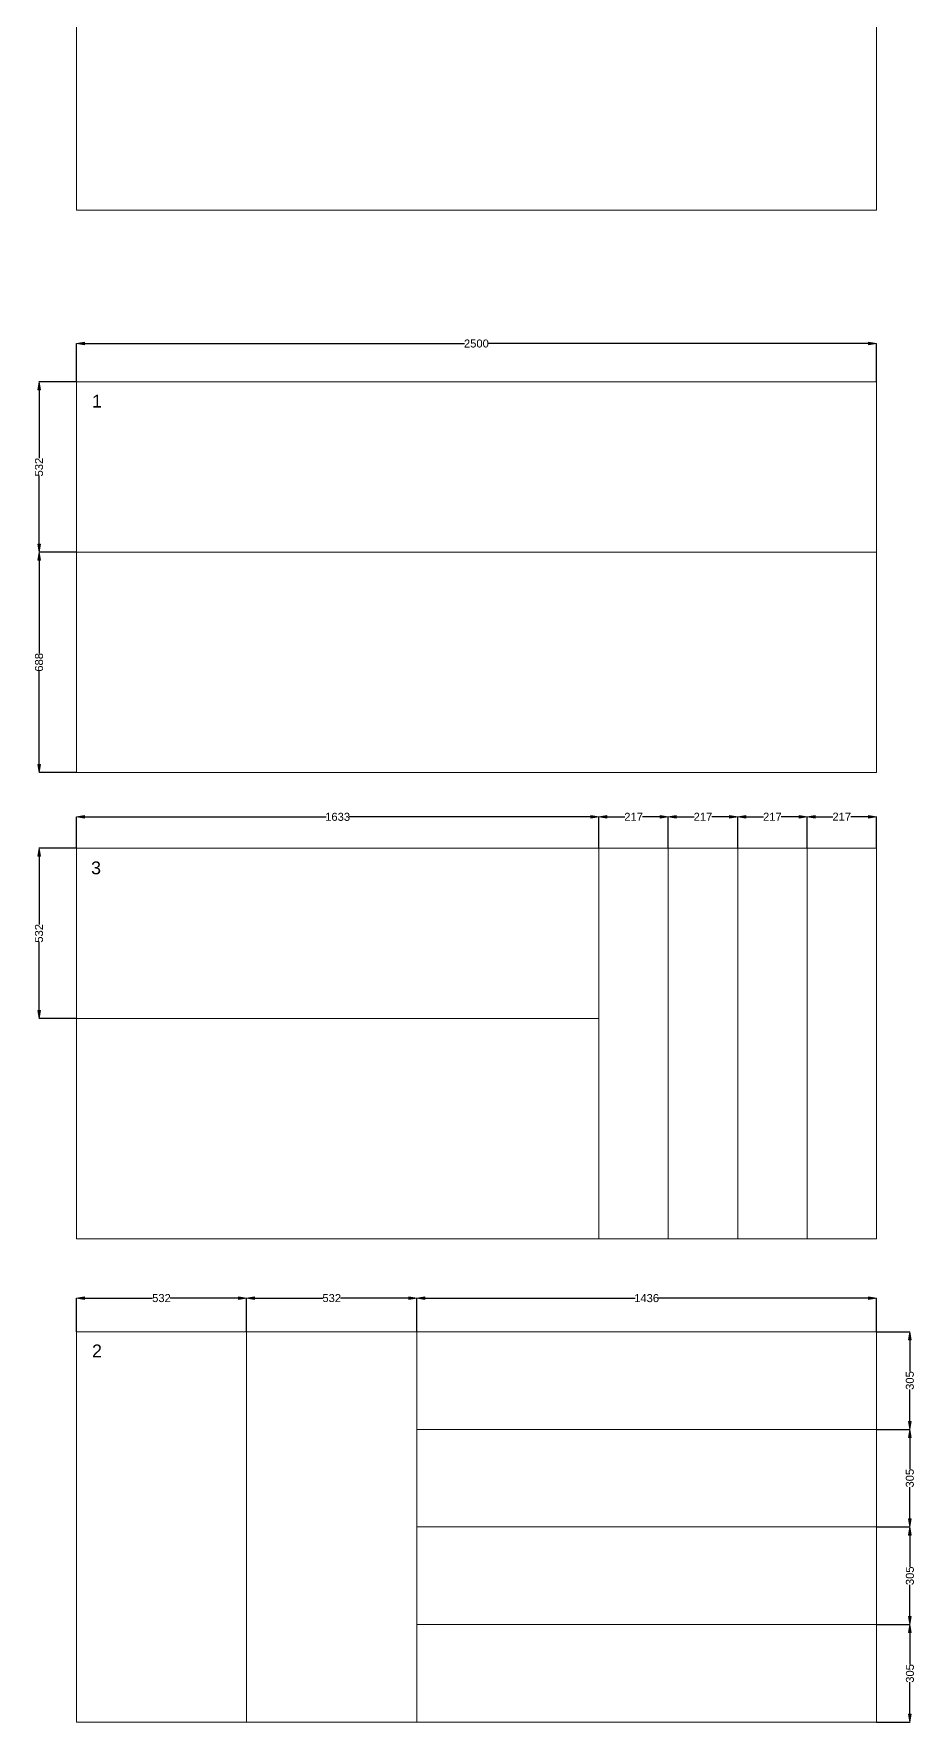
# Model space of a CAD drawing. Header units: millimetres. Extents: x -751 to 39822, y -9875 to 9310.
# Drawn here: x 20877 to 23632, y -3182 to 2093 of the extents above; entities that cross this region are included whole.
import ezdxf
from ezdxf.enums import TextEntityAlignment as Align

# ---------------------------------------------------------------- set-up
doc = ezdxf.new("R2010")
doc.units = ezdxf.units.MM
doc.header["$MEASUREMENT"] = 0
doc.header["$PDSIZE"] = -5
doc.layers.get('0').update_dxf_attribs({"lineweight": 0})
doc.layers.get('Defpoints').update_dxf_attribs({"lineweight": 0})
doc.styles.get("Standard").update_dxf_attribs({"font": 'arial.ttf'})
doc.dimstyles.get("Standard").update_dxf_attribs({"dimtxt": 25, "dimasz": 25, "dimexe": 0.2, "dimexo": 0.05, "dimgap": 0.09, "dimtad": 0, "dimdec": 0, "dimzin": 0, "dimdsep": 46, "dimtxsty": 'Standard', "dimblk": 'VDDIM_DEFAULT', "dimcen": 0.09, "dimclre": 256, "dimclrt": 256, "dimadec": 0, "dimazin": 0, "dimtfac": 1, "dimtdec": 4, "dimtix": 1, "dimtmove": 0, "dimatfit": 3, "dimfxl": 1, "dimtolj": 1, "dimtzin": 0, "dimarcsym": 0})

# ---------------------------------------------------------------- blocks, each defined once
blk = doc.blocks.new('VDDIM_DEFAULT')
at = {"linetype": 'Continuous'}
blk.add_hatch(color=0, dxfattribs=at).paths.add_polyline_path([(0, 0), (-1, -0.1665), (-1, 0.1665)], flags=0)
at = {"color": 0, "linetype": 'Continuous'}
blk.add_lwpolyline([(0, 0), (-1, -0.1665), (-1, 0.1665), (0, 0)], dxfattribs=at)
blk = doc.blocks.new('*D907')
at = {"lineweight": -2}
for p, q in [((21010.6, 1005.3), (21010.6, 1125.5)), ((23510.6, 1005.3), (23510.6, 1125.5))]:
    blk.add_line(p, q, dxfattribs=at)
at = {"color": 0, "lineweight": -2}
for p, q in [((21035.6, 1125.3), (22223.1, 1125.3)), ((23485.6, 1125.3), (22298.2, 1125.3))]:
    blk.add_line(p, q, dxfattribs=at)
at = {"layer": 'Defpoints', "color": 0}
for p in [(23510.6, 1125.3), (21010.6, 1005.2), (23510.6, 1005.2)]:
    blk.add_point(p, dxfattribs=at)
at = {"color": 0, "lineweight": -2, "xscale": 25, "yscale": 25, "zscale": 25, "rotation": 180}
blk.add_blockref('VDDIM_DEFAULT', (21010.6, 1125.3), dxfattribs=at)
at = {"color": 0, "lineweight": -2, "xscale": 25, "yscale": 25, "zscale": 25}
blk.add_blockref('VDDIM_DEFAULT', (23510.6, 1125.3), dxfattribs=at)
at = {"insert": (22260.6, 1125.3), "char_height": 25, "attachment_point": 5}
blk.add_mtext('\\A1;2500', dxfattribs=at)
blk = doc.blocks.new('*D908')
at = {"lineweight": -2}
for p, q in [((21010.6, 473.4), (20893.9, 473.4)), ((21010.6, -214.8), (20893.9, -214.8))]:
    blk.add_line(p, q, dxfattribs=at)
at = {"color": 0, "lineweight": -2}
for p, q in [((20894.1, 448.4), (20894.1, 157.1)), ((20894.1, -189.8), (20894.1, 101.5))]:
    blk.add_line(p, q, dxfattribs=at)
at = {"layer": 'Defpoints', "color": 0}
for p in [(20894.1, 473.4), (21010.6, 473.4), (21010.6, -214.8)]:
    blk.add_point(p, dxfattribs=at)
at = {"color": 0, "lineweight": -2, "xscale": 25, "yscale": 25, "zscale": 25}
for p, rotation in [((20894.1, 473.4), 90), ((20894.1, -214.8), 270)]:
    blk.add_blockref('VDDIM_DEFAULT', p, dxfattribs=dict(at, rotation=rotation))
at = {"insert": (20894.1, 129.3), "char_height": 25, "attachment_point": 5, "rotation": 90}
blk.add_mtext('\\A1;688', dxfattribs=at)
blk = doc.blocks.new('*D909')
at = {"lineweight": -2}
for p, q in [((21010.6, -451.5), (21010.6, -353.3)), ((22643.4, -451.5), (22643.4, -353.3))]:
    blk.add_line(p, q, dxfattribs=at)
at = {"color": 0, "lineweight": -2}
for p, q in [((21035.6, -353.5), (21790.8, -353.5)), ((22618.4, -353.5), (21863.2, -353.5))]:
    blk.add_line(p, q, dxfattribs=at)
at = {"layer": 'Defpoints', "color": 0}
for p in [(22643.4, -353.5), (21010.6, -451.5), (22643.4, -451.5)]:
    blk.add_point(p, dxfattribs=at)
at = {"color": 0, "lineweight": -2, "xscale": 25, "yscale": 25, "zscale": 25, "rotation": 180}
blk.add_blockref('VDDIM_DEFAULT', (21010.6, -353.5), dxfattribs=at)
at = {"color": 0, "lineweight": -2, "xscale": 25, "yscale": 25, "zscale": 25}
blk.add_blockref('VDDIM_DEFAULT', (22643.4, -353.5), dxfattribs=at)
at = {"insert": (21827, -353.5), "char_height": 25, "attachment_point": 5}
blk.add_mtext('\\A1;1633', dxfattribs=at)
blk = doc.blocks.new('*D910')
at = {"lineweight": -2}
for p, q in [((22074.4, -1962), (22074.4, -1857)), ((23510.6, -1962), (23510.6, -1857))]:
    blk.add_line(p, q, dxfattribs=at)
at = {"color": 0, "lineweight": -2}
for p, q in [((22099.4, -1857.2), (22756.3, -1857.2)), ((23485.6, -1857.2), (22828.7, -1857.2))]:
    blk.add_line(p, q, dxfattribs=at)
at = {"layer": 'Defpoints', "color": 0}
for p in [(23510.6, -1857.2), (22074.4, -1962.1), (23510.6, -1962.1)]:
    blk.add_point(p, dxfattribs=at)
at = {"color": 0, "lineweight": -2, "xscale": 25, "yscale": 25, "zscale": 25, "rotation": 180}
blk.add_blockref('VDDIM_DEFAULT', (22074.4, -1857.2), dxfattribs=at)
at = {"color": 0, "lineweight": -2, "xscale": 25, "yscale": 25, "zscale": 25}
blk.add_blockref('VDDIM_DEFAULT', (23510.6, -1857.2), dxfattribs=at)
at = {"insert": (22792.5, -1857.2), "char_height": 25, "attachment_point": 5}
blk.add_mtext('\\A1;1436', dxfattribs=at)
blk = doc.blocks.new('*D912')
at = {"lineweight": -2}
for p, q in [((21010.6, 1005.2), (20893.7, 1005.2)), ((21010.6, 473.4), (20893.7, 473.4))]:
    blk.add_line(p, q, dxfattribs=at)
at = {"color": 0, "lineweight": -2}
for p, q in [((20893.9, 980.2), (20893.9, 766.8)), ((20893.9, 498.4), (20893.9, 711.8))]:
    blk.add_line(p, q, dxfattribs=at)
at = {"layer": 'Defpoints', "color": 0}
for p in [(20893.9, 1005.2), (21010.6, 1005.2), (21010.6, 473.4)]:
    blk.add_point(p, dxfattribs=at)
at = {"color": 0, "lineweight": -2, "xscale": 25, "yscale": 25, "zscale": 25}
for p, rotation in [((20893.9, 1005.2), 90), ((20893.9, 473.4), 270)]:
    blk.add_blockref('VDDIM_DEFAULT', p, dxfattribs=dict(at, rotation=rotation))
at = {"insert": (20893.9, 739.3), "char_height": 25, "attachment_point": 5, "rotation": 90}
blk.add_mtext('\\A1;532', dxfattribs=at)
blk = doc.blocks.new('*D913')
at = {"lineweight": -2}
for p, q in [((21010.6, -1962), (21010.6, -1856.8)), ((21542.5, -1962), (21542.5, -1856.8))]:
    blk.add_line(p, q, dxfattribs=at)
at = {"color": 0, "lineweight": -2}
for p, q in [((21035.6, -1857), (21249, -1857)), ((21517.5, -1857), (21304.1, -1857))]:
    blk.add_line(p, q, dxfattribs=at)
at = {"layer": 'Defpoints', "color": 0}
for p in [(21542.5, -1857), (21010.6, -1962.1), (21542.5, -1962.1)]:
    blk.add_point(p, dxfattribs=at)
at = {"color": 0, "lineweight": -2, "xscale": 25, "yscale": 25, "zscale": 25, "rotation": 180}
blk.add_blockref('VDDIM_DEFAULT', (21010.6, -1857), dxfattribs=at)
at = {"color": 0, "lineweight": -2, "xscale": 25, "yscale": 25, "zscale": 25}
blk.add_blockref('VDDIM_DEFAULT', (21542.5, -1857), dxfattribs=at)
at = {"insert": (21276.6, -1857), "char_height": 25, "attachment_point": 5}
blk.add_mtext('\\A1;532', dxfattribs=at)
blk = doc.blocks.new('*D914')
at = {"lineweight": -2}
for p, q in [((21542.5, -1962), (21542.5, -1856.8)), ((22074.4, -1962), (22074.4, -1856.8))]:
    blk.add_line(p, q, dxfattribs=at)
at = {"color": 0, "lineweight": -2}
for p, q in [((21567.5, -1857), (21780.9, -1857)), ((22049.4, -1857), (21836, -1857))]:
    blk.add_line(p, q, dxfattribs=at)
at = {"layer": 'Defpoints', "color": 0}
for p in [(22074.4, -1857), (21542.5, -1962.1), (22074.4, -1962.1)]:
    blk.add_point(p, dxfattribs=at)
at = {"color": 0, "lineweight": -2, "xscale": 25, "yscale": 25, "zscale": 25, "rotation": 180}
blk.add_blockref('VDDIM_DEFAULT', (21542.5, -1857), dxfattribs=at)
at = {"color": 0, "lineweight": -2, "xscale": 25, "yscale": 25, "zscale": 25}
blk.add_blockref('VDDIM_DEFAULT', (22074.4, -1857), dxfattribs=at)
at = {"insert": (21808.5, -1857), "char_height": 25, "attachment_point": 5}
blk.add_mtext('\\A1;532', dxfattribs=at)
blk = doc.blocks.new('*D915')
at = {"lineweight": -2}
for p, q in [((23510.7, -1962), (23615.2, -1962)), ((23510.7, -2267.1), (23615.2, -2267.1))]:
    blk.add_line(p, q, dxfattribs=at)
at = {"color": 0, "lineweight": -2}
for p, q in [((23615, -1987), (23615, -2086.8)), ((23615, -2242.1), (23615, -2142.3))]:
    blk.add_line(p, q, dxfattribs=at)
at = {"layer": 'Defpoints', "color": 0}
for p in [(23510.6, -1962), (23615, -1962), (23510.6, -2267.1)]:
    blk.add_point(p, dxfattribs=at)
at = {"color": 0, "lineweight": -2, "xscale": 25, "yscale": 25, "zscale": 25}
for p, rotation in [((23615, -1962), 90), ((23615, -2267.1), 270)]:
    blk.add_blockref('VDDIM_DEFAULT', p, dxfattribs=dict(at, rotation=rotation))
at = {"insert": (23615, -2114.5), "char_height": 25, "attachment_point": 5, "rotation": 90}
blk.add_mtext('\\A1;305', dxfattribs=at)
blk = doc.blocks.new('*D916')
at = {"lineweight": -2}
for p, q in [((23510.7, -2267.1), (23615.2, -2267.1)), ((23510.7, -2572.1), (23615.2, -2572.1))]:
    blk.add_line(p, q, dxfattribs=at)
at = {"color": 0, "lineweight": -2}
for p, q in [((23615, -2292.1), (23615, -2391.8)), ((23615, -2547.1), (23615, -2447.3))]:
    blk.add_line(p, q, dxfattribs=at)
at = {"layer": 'Defpoints', "color": 0}
for p in [(23510.6, -2267.1), (23615, -2267.1), (23510.6, -2572.1)]:
    blk.add_point(p, dxfattribs=at)
at = {"color": 0, "lineweight": -2, "xscale": 25, "yscale": 25, "zscale": 25}
for p, rotation in [((23615, -2267.1), 90), ((23615, -2572.1), 270)]:
    blk.add_blockref('VDDIM_DEFAULT', p, dxfattribs=dict(at, rotation=rotation))
at = {"insert": (23615, -2419.6), "char_height": 25, "attachment_point": 5, "rotation": 90}
blk.add_mtext('\\A1;305', dxfattribs=at)
blk = doc.blocks.new('*D917')
at = {"lineweight": -2}
for p, q in [((23510.7, -2572.1), (23615.4, -2572.1)), ((23510.7, -2877.1), (23615.4, -2877.1))]:
    blk.add_line(p, q, dxfattribs=at)
at = {"color": 0, "lineweight": -2}
for p, q in [((23615.2, -2597.1), (23615.2, -2696.8)), ((23615.2, -2852.1), (23615.2, -2752.3))]:
    blk.add_line(p, q, dxfattribs=at)
at = {"layer": 'Defpoints', "color": 0}
for p in [(23510.6, -2572.1), (23615.2, -2572.1), (23510.6, -2877.1)]:
    blk.add_point(p, dxfattribs=at)
at = {"color": 0, "lineweight": -2, "xscale": 25, "yscale": 25, "zscale": 25}
for p, rotation in [((23615.2, -2572.1), 90), ((23615.2, -2877.1), 270)]:
    blk.add_blockref('VDDIM_DEFAULT', p, dxfattribs=dict(at, rotation=rotation))
at = {"insert": (23615.2, -2724.6), "char_height": 25, "attachment_point": 5, "rotation": 90}
blk.add_mtext('\\A1;305', dxfattribs=at)
blk = doc.blocks.new('*D918')
at = {"lineweight": -2}
for p, q in [((23510.7, -2877.1), (23615.6, -2877.1)), ((23510.7, -3182.1), (23615.6, -3182.1))]:
    blk.add_line(p, q, dxfattribs=at)
at = {"color": 0, "lineweight": -2}
for p, q in [((23615.4, -2902.1), (23615.4, -3001.8)), ((23615.4, -3157.1), (23615.4, -3057.3))]:
    blk.add_line(p, q, dxfattribs=at)
at = {"layer": 'Defpoints', "color": 0}
for p in [(23510.6, -2877.1), (23615.4, -2877.1), (23510.6, -3182.1)]:
    blk.add_point(p, dxfattribs=at)
at = {"color": 0, "lineweight": -2, "xscale": 25, "yscale": 25, "zscale": 25}
for p, rotation in [((23615.4, -2877.1), 90), ((23615.4, -3182.1), 270)]:
    blk.add_blockref('VDDIM_DEFAULT', p, dxfattribs=dict(at, rotation=rotation))
at = {"insert": (23615.4, -3029.6), "char_height": 25, "attachment_point": 5, "rotation": 90}
blk.add_mtext('\\A1;305', dxfattribs=at)
blk = doc.blocks.new('*D919')
at = {"lineweight": -2}
for p, q in [((22643.4, -451.4), (22643.4, -353.1)), ((22860.2, -451.5), (22860.2, -353.1))]:
    blk.add_line(p, q, dxfattribs=at)
at = {"color": 0, "lineweight": -2}
for p, q in [((22668.4, -353.3), (22724, -353.3)), ((22835.2, -353.3), (22779.7, -353.3))]:
    blk.add_line(p, q, dxfattribs=at)
at = {"layer": 'Defpoints', "color": 0}
for p in [(22860.2, -353.3), (22643.4, -451.5), (22860.2, -451.5)]:
    blk.add_point(p, dxfattribs=at)
at = {"color": 0, "lineweight": -2, "xscale": 25, "yscale": 25, "zscale": 25, "rotation": 180}
blk.add_blockref('VDDIM_DEFAULT', (22643.4, -353.3), dxfattribs=at)
at = {"color": 0, "lineweight": -2, "xscale": 25, "yscale": 25, "zscale": 25}
blk.add_blockref('VDDIM_DEFAULT', (22860.2, -353.3), dxfattribs=at)
at = {"insert": (22751.8, -353.3), "char_height": 25, "attachment_point": 5}
blk.add_mtext('\\A1;217', dxfattribs=at)
blk = doc.blocks.new('*D920')
at = {"lineweight": -2}
for p, q in [((22860.2, -451.4), (22860.2, -352.9)), ((23077, -451.5), (23077, -352.9))]:
    blk.add_line(p, q, dxfattribs=at)
at = {"color": 0, "lineweight": -2}
for p, q in [((22885.2, -353.1), (22940.8, -353.1)), ((23052, -353.1), (22996.5, -353.1))]:
    blk.add_line(p, q, dxfattribs=at)
at = {"layer": 'Defpoints', "color": 0}
for p in [(23077, -353.1), (22860.2, -451.5), (23077, -451.5)]:
    blk.add_point(p, dxfattribs=at)
at = {"color": 0, "lineweight": -2, "xscale": 25, "yscale": 25, "zscale": 25, "rotation": 180}
blk.add_blockref('VDDIM_DEFAULT', (22860.2, -353.1), dxfattribs=at)
at = {"color": 0, "lineweight": -2, "xscale": 25, "yscale": 25, "zscale": 25}
blk.add_blockref('VDDIM_DEFAULT', (23077, -353.1), dxfattribs=at)
at = {"insert": (22968.6, -353.1), "char_height": 25, "attachment_point": 5}
blk.add_mtext('\\A1;217', dxfattribs=at)
blk = doc.blocks.new('*D921')
at = {"lineweight": -2}
for p, q in [((23077, -451.4), (23077, -352.9)), ((23293.8, -451.5), (23293.8, -352.9))]:
    blk.add_line(p, q, dxfattribs=at)
at = {"color": 0, "lineweight": -2}
for p, q in [((23102, -353.1), (23157.6, -353.1)), ((23268.8, -353.1), (23213.3, -353.1))]:
    blk.add_line(p, q, dxfattribs=at)
at = {"layer": 'Defpoints', "color": 0}
for p in [(23293.8, -353.1), (23077, -451.5), (23293.8, -451.5)]:
    blk.add_point(p, dxfattribs=at)
at = {"color": 0, "lineweight": -2, "xscale": 25, "yscale": 25, "zscale": 25, "rotation": 180}
blk.add_blockref('VDDIM_DEFAULT', (23077, -353.1), dxfattribs=at)
at = {"color": 0, "lineweight": -2, "xscale": 25, "yscale": 25, "zscale": 25}
blk.add_blockref('VDDIM_DEFAULT', (23293.8, -353.1), dxfattribs=at)
at = {"insert": (23185.4, -353.1), "char_height": 25, "attachment_point": 5}
blk.add_mtext('\\A1;217', dxfattribs=at)
blk = doc.blocks.new('*D922')
at = {"lineweight": -2}
for p, q in [((23293.8, -451.4), (23293.8, -352.7)), ((23510.6, -451.5), (23510.6, -352.7))]:
    blk.add_line(p, q, dxfattribs=at)
at = {"color": 0, "lineweight": -2}
for p, q in [((23318.8, -352.9), (23374.3, -352.9)), ((23485.6, -352.9), (23430.1, -352.9))]:
    blk.add_line(p, q, dxfattribs=at)
at = {"layer": 'Defpoints', "color": 0}
for p in [(23510.6, -352.9), (23293.8, -451.5), (23510.6, -451.5)]:
    blk.add_point(p, dxfattribs=at)
at = {"color": 0, "lineweight": -2, "xscale": 25, "yscale": 25, "zscale": 25, "rotation": 180}
blk.add_blockref('VDDIM_DEFAULT', (23293.8, -352.9), dxfattribs=at)
at = {"color": 0, "lineweight": -2, "xscale": 25, "yscale": 25, "zscale": 25}
blk.add_blockref('VDDIM_DEFAULT', (23510.6, -352.9), dxfattribs=at)
at = {"insert": (23402.2, -352.9), "char_height": 25, "attachment_point": 5}
blk.add_mtext('\\A1;217', dxfattribs=at)
blk = doc.blocks.new('*D923')
at = {"lineweight": -2}
for p, q in [((21010.6, -451.5), (20893.7, -451.5)), ((21010.6, -983.3), (20893.7, -983.3))]:
    blk.add_line(p, q, dxfattribs=at)
at = {"color": 0, "lineweight": -2}
for p, q in [((20893.9, -476.5), (20893.9, -689.9)), ((20893.9, -958.3), (20893.9, -745))]:
    blk.add_line(p, q, dxfattribs=at)
at = {"layer": 'Defpoints', "color": 0}
for p in [(20893.9, -451.5), (21010.6, -451.5), (21010.6, -983.3)]:
    blk.add_point(p, dxfattribs=at)
at = {"color": 0, "lineweight": -2, "xscale": 25, "yscale": 25, "zscale": 25}
for p, rotation in [((20893.9, -451.5), 90), ((20893.9, -983.3), 270)]:
    blk.add_blockref('VDDIM_DEFAULT', p, dxfattribs=dict(at, rotation=rotation))
at = {"insert": (20893.9, -717.4), "char_height": 25, "attachment_point": 5, "rotation": 90}
blk.add_mtext('\\A1;532', dxfattribs=at)

msp = doc.modelspace()

# ---------------------------------------------------------------- linework, layer by layer
for p, q in [((21010.62479, 473.36663), (23510.62479, 473.36663)), ((22860.23715, -1671.53346), (22860.23715, -451.53346)), ((23293.82891, -1671.53346), (23293.82891, -451.53346)), ((21010.62479, -983.33735), (22643.44127, -983.33735)), ((21542.52868, -1962.05969), (21542.52868, -3182.05969)), ((22074.43256, -2267.05969), (23510.62479, -2267.05969)), ((22074.43256, -2877.05969), (23510.62479, -2877.05969))]:
    msp.add_line(p, q)
at = {"color": 1}
for points in [[(21010.62479, 1541.89184), (21010.62479, 2761.89184), (23510.62479, 2761.89184), (23510.62479, 1541.89184), (21010.62479, 1541.89184)], [(21010.62479, -214.77949), (21010.62479, 1005.22051), (23510.62479, 1005.22051), (23510.62479, -214.77949), (21010.62479, -214.77949)], [(22643.44127, -1671.53346), (22643.44127, -451.53346), (21010.62479, -451.53346), (21010.62479, -1671.53346), (22643.44127, -1671.53346)], [(21010.62479, -1962.05969), (22074.43256, -1962.05969), (22074.43256, -3182.05969), (21010.62479, -3182.05969), (21010.62479, -1962.05969)]]:
    msp.add_lwpolyline(points, dxfattribs=at)
msp.add_lwpolyline([(21010.62479, -214.77949), (23510.62479, -214.77949), (23510.62479, 1005.22051), (21010.62479, 1005.22051)])
for points in [[(23077.03303, -1671.53346), (23077.03303, -451.53346), (22643.44127, -451.53346), (22643.44127, -1671.53346)], [(23510.62479, -1671.53346), (23510.62479, -451.53346), (23077.03303, -451.53346), (23077.03303, -1671.53346)], [(22074.43256, -2572.05969), (23510.62479, -2572.05969), (23510.62479, -1962.05969), (22074.43256, -1962.05969)], [(22074.43256, -3182.05969), (23510.62479, -3182.05969), (23510.62479, -2572.05969), (22074.43256, -2572.05969)]]:
    msp.add_lwpolyline(points, close=True, dxfattribs=at)

# ---------------------------------------------------------------- texts
for s, p in [('1', (21059.48875, 965.35168)), ('3', (21056.56429, -492.83454)), ('2', (21059.48875, -2001.92852))]:
    msp.add_text(s, height=40, dxfattribs=at).set_placement(p, align=Align.TOP_LEFT)

# ---------------------------------------------------------------- dimensions: what is measured, and where the dimension line sits
for base, p1, p2, picture, middle in [((23510.62479, 1125.34826), (21010.62479, 1005.22051), (23510.62479, 1005.22051), '*D907', (22260.62479, 1125.34826)), ((22643.44127, -353.47442), (21010.62479, -451.53346), (22643.44127, -451.53346), '*D909', (21827.03303, -353.47442)), ((22860.23715, -353.27442), (22643.44127, -451.48346), (22860.23715, -451.53346), '*D919', (22751.83921, -353.27442)), ((23077.03303, -353.07442), (22860.23715, -451.48346), (23077.03303, -451.53346), '*D920', (22968.63509, -353.07442)), ((23293.82891, -353.07442), (23077.03303, -451.48346), (23293.82891, -451.53346), '*D921', (23185.43097, -353.07442)), ((23510.62479, -352.87442), (23293.82891, -451.48346), (23510.62479, -451.53346), '*D922', (23402.22685, -352.87442)), ((21542.52868, -1857.02729), (21010.62479, -1962.05969), (21542.52868, -1962.05969), '*D913', (21276.57673, -1857.02729)), ((22074.43256, -1857.02729), (21542.52868, -1962.05969), (22074.43256, -1962.05969), '*D914', (21808.48062, -1857.02729)), ((23510.62479, -1857.22729), (22074.43256, -1962.05969), (23510.62479, -1962.05969), '*D910', (22792.52868, -1857.22729))]:
    dim = msp.add_linear_dim(base=base, p1=p1, p2=p2, dimstyle='Standard')
    dim.commit()
    dim.dimension.update_dxf_attribs({"geometry": picture, "text_midpoint": middle})
for base, p1, p2, picture, middle in [((20893.89772, 1005.22051), (21010.62479, 473.36663), (21010.62479, 1005.22051), '*D912', (20893.89772, 739.29357)), ((20894.09772, 473.36663), (21010.62479, -214.77949), (21010.62479, 473.36663), '*D908', (20894.09772, 129.29357)), ((20893.89772, -451.53346), (21010.62479, -983.33735), (21010.62479, -451.53346), '*D923', (20893.89772, -717.4354)), ((23615.04857, -1962.00969), (23510.62479, -2267.05969), (23510.62479, -1962.00969), '*D915', (23615.04857, -2114.53469)), ((23615.04857, -2267.05969), (23510.62479, -2572.05969), (23510.62479, -2267.05969), '*D916', (23615.04857, -2419.55969)), ((23615.24857, -2572.05969), (23510.62479, -2877.05969), (23510.62479, -2572.05969), '*D917', (23615.24857, -2724.55969)), ((23615.44857, -2877.05969), (23510.62479, -3182.05969), (23510.62479, -2877.05969), '*D918', (23615.44857, -3029.55969))]:
    dim = msp.add_linear_dim(base=base, p1=p1, p2=p2, angle=90, dimstyle='Standard')
    dim.commit()
    dim.dimension.update_dxf_attribs({"geometry": picture, "text_midpoint": middle})

doc.saveas('drawing.dxf')
